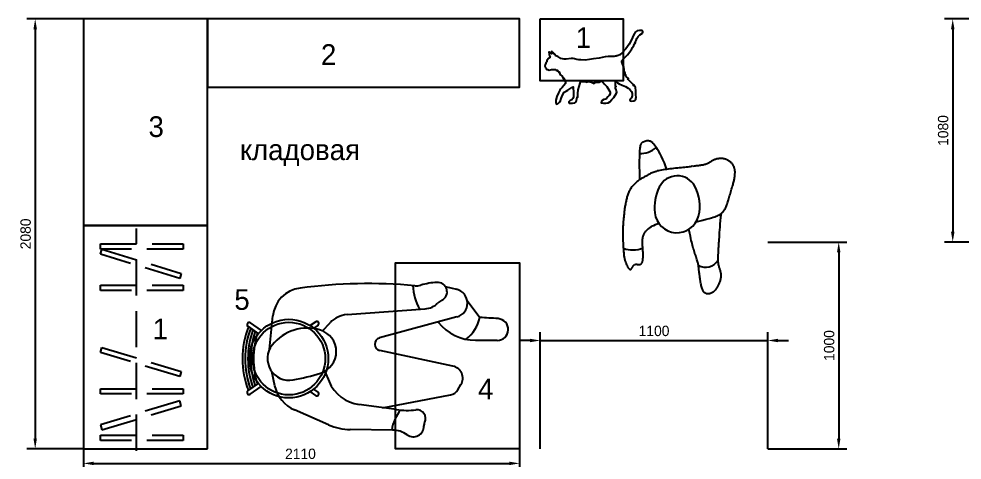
# Model space of a CAD drawing. Header units: millimetres. Extents: x -2161 to 29909, y 190 to 21725.
# Drawn here: x 4209 to 8771, y 7536 to 9670 of the extents above; entities that cross this region are included whole.
import ezdxf

# ---------------------------------------------------------------- set-up
doc = ezdxf.new("R2010")
doc.units = ezdxf.units.MM
doc.linetypes.add('MEDDASH', pattern=[0.25, 0.175, -0.075])
doc.layers.add('04 Мебель', color=5, linetype='Continuous')
doc.layers.add('08 Размеры', color=7, linetype='Continuous')
doc.styles.add('ATTR', font='romans.shx', dxfattribs={"width": 0.8, "height": 1.2})
doc.styles.get("Standard").update_dxf_attribs({"font": 'Ubuntu-R.ttf'})
doc.dimstyles.new('ISO-25', dxfattribs={"dimtxt": 2.5, "dimasz": 2.5, "dimexe": 1.25, "dimexo": 0.625, "dimtad": 1, "dimtxsty": 'Standard', "dimcen": 2.5, "dimadec": 0, "dimazin": 0, "dimtfac": 1, "dimtmove": 0, "dimatfit": 3, "dimfxl": 1, "dimarcsym": 0})

# ---------------------------------------------------------------- blocks, each defined once
blk = doc.blocks.new('A$C51B264FC')
at = {"color": 0, "linetype": 'MEDDASH'}
blk.add_line((1.075, 0.175), (0, 0.175), dxfattribs=at)
for points in [[(0.1, 0), (0.075, 0), (0.075, 0.4), (0.1, 0.4)], [(0.125, 0), (0.1009, 0.0065), (0.2173, 0.3911), (0.2415, 0.3847)], [(0.3, 0), (0.275, 0), (0.275, 0.4), (0.3, 0.4)], [(0.6, 0), (0.5759, 0.0065), (0.6923, 0.3911), (0.7165, 0.3847)], [(0.8, 0), (0.775, 0), (0.775, 0.4), (0.8, 0.4)], [(0.95, 0), (0.9741, 0.0065), (0.8577, 0.3911), (0.8335, 0.3847)], [(1.025, 0), (1, 0), (1, 0.4), (1.025, 0.4)]]:
    blk.add_lwpolyline(points, close=True, dxfattribs=at)
blk = doc.blocks.new('*D41')
at = {"layer": '08 Размеры', "color": 0, "lineweight": -2}
for p, q in [((6731.2, 7590.1), (6731.2, 8154.4)), ((7831.2, 7590.1), (7831.2, 8154.4)), ((6681.2, 8114.4), (6631.2, 8114.4)), ((6731.2, 8114.4), (7831.2, 8114.4)), ((7881.2, 8114.4), (7931.2, 8114.4))]:
    blk.add_line(p, q, dxfattribs=at)
at = {"layer": '08 Размеры', "color": 0}
for points in [[(6681.2, 8106), (6681.2, 8122.7), (6731.2, 8114.4)], [(7881.2, 8122.7), (7881.2, 8106), (7831.2, 8114.4)]]:
    blk.add_solid(points, dxfattribs=at)
at = {"layer": 'Defpoints', "color": 0}
for p in [(7831.2, 8114.4), (6731.2, 7590.1), (7831.2, 7590.1)]:
    blk.add_point(p, dxfattribs=at)
at = {"layer": '08 Размеры', "color": 0, "insert": (7281.2, 8160.5), "char_height": 50, "attachment_point": 5}
blk.add_mtext('1100', dxfattribs=at)
blk = doc.blocks.new('*D42')
at = {"layer": '08 Размеры', "color": 0, "lineweight": -2}
for p, q in [((7831.2, 8590.1), (8214.4, 8590.1)), ((8174.4, 8540.1), (8174.4, 7640.1)), ((7831.2, 7590.1), (8214.4, 7590.1))]:
    blk.add_line(p, q, dxfattribs=at)
at = {"layer": '08 Размеры', "color": 0}
for points in [[(8182.7, 8540.1), (8166, 8540.1), (8174.4, 8590.1)], [(8166, 7640.1), (8182.7, 7640.1), (8174.4, 7590.1)]]:
    blk.add_solid(points, dxfattribs=at)
at = {"layer": 'Defpoints', "color": 0}
for p in [(7831.2, 8590.1), (7831.2, 7590.1), (8174.4, 7590.1)]:
    blk.add_point(p, dxfattribs=at)
at = {"layer": '08 Размеры', "color": 0, "insert": (8128.3, 8090.1), "char_height": 50, "attachment_point": 5, "rotation": 90}
blk.add_mtext('1000', dxfattribs=at)
blk = doc.blocks.new('*D43')
at = {"layer": '08 Размеры', "color": 0, "lineweight": -2}
for p, q in [((8821.2, 9670.1), (8685.7, 9670.1)), ((8725.7, 9620.1), (8725.7, 8640.1)), ((8821.2, 8590.1), (8685.7, 8590.1))]:
    blk.add_line(p, q, dxfattribs=at)
at = {"layer": '08 Размеры', "color": 0}
for points in [[(8734.1, 9620.1), (8717.4, 9620.1), (8725.7, 9670.1)], [(8717.4, 8640.1), (8734.1, 8640.1), (8725.7, 8590.1)]]:
    blk.add_solid(points, dxfattribs=at)
at = {"layer": 'Defpoints', "color": 0}
for p in [(8821.2, 9670.1), (8725.7, 8590.1), (8821.2, 8590.1)]:
    blk.add_point(p, dxfattribs=at)
at = {"layer": '08 Размеры', "color": 0, "insert": (8679.6, 9130.1), "char_height": 50, "attachment_point": 5, "rotation": 90}
blk.add_mtext('1080', dxfattribs=at)
blk = doc.blocks.new('*D49')
at = {"layer": '08 Размеры', "color": 0, "lineweight": -2}
for p, q in [((4521.2, 9670.1), (4248.2, 9670.1)), ((4288.2, 9620.1), (4288.2, 7640.1)), ((4521.2, 7590.1), (4248.2, 7590.1))]:
    blk.add_line(p, q, dxfattribs=at)
at = {"layer": '08 Размеры', "color": 0}
for points in [[(4296.5, 9620.1), (4279.8, 9620.1), (4288.2, 9670.1)], [(4279.8, 7640.1), (4296.5, 7640.1), (4288.2, 7590.1)]]:
    blk.add_solid(points, dxfattribs=at)
at = {"layer": 'Defpoints', "color": 0}
for p in [(4521.2, 9670.1), (4288.2, 7590.1), (4521.2, 7590.1)]:
    blk.add_point(p, dxfattribs=at)
at = {"layer": '08 Размеры', "color": 0, "insert": (4242.1, 8630.1), "char_height": 50, "attachment_point": 5, "rotation": 90}
blk.add_mtext('2080', dxfattribs=at)
blk = doc.blocks.new('*D50')
at = {"layer": '08 Размеры', "color": 0, "lineweight": -2}
for p, q in [((4521.2, 7590.1), (4521.2, 7479.9)), ((6631.2, 7590.1), (6631.2, 7479.9)), ((4571.2, 7519.9), (6581.2, 7519.9))]:
    blk.add_line(p, q, dxfattribs=at)
at = {"layer": '08 Размеры', "color": 0}
for points in [[(4571.2, 7528.3), (4571.2, 7511.6), (4521.2, 7519.9)], [(6581.2, 7511.6), (6581.2, 7528.3), (6631.2, 7519.9)]]:
    blk.add_solid(points, dxfattribs=at)
at = {"layer": 'Defpoints', "color": 0}
for p in [(4521.2, 7590.1), (6631.2, 7590.1), (6631.2, 7519.9)]:
    blk.add_point(p, dxfattribs=at)
at = {"layer": '08 Размеры', "color": 0, "insert": (5571.2, 7566), "char_height": 50, "attachment_point": 5}
blk.add_mtext('2110', dxfattribs=at)
blk = doc.blocks.new('A$C1C746C9B')
for p, q in [((-169.4, 210.1), (-132.1, 156.8)), ((-153, 221.6), (-117.1, 170.4)), ((159.7, 221.6), (123.8, 170.3)), ((176, 210.1), (138.7, 156.8)), ((-174.9, -106.7), (-156.4, -80.4)), ((181.5, -106.7), (163.1, -80.4)), ((-158.5, -118.2), (-144, -97.5)), ((165.1, -118.2), (150.6, -97.5))]:
    blk.add_line(p, q)
for radius in [190.3, 175.5]:
    blk.add_circle((3.3, 23), radius)
for centre, radius, start, end in [((2.7, -169.6), 417.8, 68.26, 111.5976), ((2.7, -183.1), 417.8, 69.3531, 110.5038), ((-161.2, 215.8), 10, 35.234, 214.7659), ((2.7, -196.6), 417.8, 70.4516, 109.5504), ((2.7, -210.1), 417.8, 71.5559, 108.2995), ((2.7, -223.6), 417.8, 72.6666, 107.161), ((167.8, 215.8), 10, 325.2341, 144.766), ((-166.7, -112.4), 10, 145.2341, 324.766), ((173.3, -112.4), 10, 215.234, 34.7659)]:
    blk.add_arc(centre, radius, start, end)
blk = doc.blocks.new('Person 10 Man Walking PV')
for p, q in [((-9.54, 9.44), (-9.55, 9.39)), ((-9.55, 9.39), (-9.54, 9.34)), ((-9.52, 9.5), (-9.54, 9.44)), ((-9.54, 9.34), (-9.53, 9.3)), ((-9.53, 9.3), (-9.5, 9.26)), ((-9.48, 9.55), (-9.52, 9.5)), ((-9.5, 9.26), (-9.46, 9.22)), ((-9.43, 9.61), (-9.48, 9.55)), ((-9.46, 9.22), (-9.42, 9.18)), ((-9.37, 9.67), (-9.43, 9.61)), ((-9.42, 9.18), (-9.38, 9.14)), ((-9.38, 9.14), (-9.33, 9.11)), ((-9.3, 9.74), (-9.37, 9.67)), ((-9.22, 9.8), (-9.3, 9.74)), ((-9.14, 9.86), (-9.22, 9.8)), ((-9.05, 9.92), (-9.14, 9.86)), ((-8.95, 9.97), (-9.05, 9.92)), ((-8.85, 10.02), (-8.95, 9.97)), ((-8.74, 10.07), (-8.85, 10.02)), ((-8.63, 10.12), (-8.74, 10.07)), ((-8.52, 10.17), (-8.63, 10.12)), ((-8.41, 10.21), (-8.52, 10.17)), ((-8.29, 10.26), (-8.41, 10.21)), ((-8.17, 10.3), (-8.29, 10.26)), ((-8.05, 10.34), (-8.17, 10.3)), ((-7.92, 10.38), (-8.05, 10.34)), ((-7.79, 10.42), (-7.92, 10.38)), ((-7.66, 10.45), (-7.79, 10.42)), ((-7.52, 10.49), (-7.66, 10.45)), ((-7.38, 10.52), (-7.52, 10.49)), ((-7.23, 10.55), (-7.38, 10.52)), ((-7.07, 10.58), (-7.23, 10.55)), ((-6.9, 10.61), (-7.07, 10.58)), ((-6.73, 10.63), (-6.9, 10.61)), ((-6.54, 10.65), (-6.73, 10.63)), ((-6.35, 10.67), (-6.54, 10.65)), ((-6.15, 10.69), (-6.35, 10.67)), ((-5.94, 10.7), (-6.15, 10.69)), ((-5.73, 10.72), (-5.94, 10.7)), ((-5.5, 10.73), (-5.73, 10.72)), ((-5.27, 10.75), (-5.5, 10.73)), ((-5.04, 10.76), (-5.27, 10.75)), ((-4.8, 10.78), (-5.04, 10.76)), ((-4.56, 10.79), (-4.8, 10.78)), ((-4.31, 10.8), (-4.56, 10.79)), ((-4.07, 10.81), (-4.31, 10.8)), ((-3.84, 10.82), (-4.07, 10.81)), ((-3.61, 10.83), (-3.84, 10.82)), ((-3.38, 10.84), (-3.61, 10.83)), ((-3.17, 10.84), (-3.38, 10.84)), ((-2.96, 10.85), (-3.17, 10.84)), ((-2.76, 10.85), (-2.96, 10.85)), ((-2.56, 10.85), (-2.76, 10.85)), ((-2.37, 10.85), (-2.56, 10.85)), ((-2.18, 10.85), (-2.37, 10.85)), ((-2, 10.84), (-2.18, 10.85)), ((-1.83, 10.84), (-2, 10.84)), ((-1.65, 10.83), (-1.83, 10.84)), ((-1.48, 10.83), (-1.65, 10.83)), ((-1.31, 10.82), (-1.48, 10.83)), ((-1.14, 10.81), (-1.31, 10.82)), ((-0.97, 10.8), (-1.14, 10.81)), ((-0.79, 10.79), (-0.97, 10.8)), ((-0.61, 10.77), (-0.79, 10.79)), ((-0.42, 10.76), (-0.61, 10.77)), ((-0.23, 10.74), (-0.42, 10.76)), ((-0.03, 10.72), (-0.23, 10.74)), ((0.17, 10.7), (-0.03, 10.72)), ((0.37, 10.68), (0.17, 10.7)), ((0.57, 10.66), (0.37, 10.68)), ((0.77, 10.64), (0.57, 10.66)), ((0.96, 10.62), (0.77, 10.64)), ((1.16, 10.6), (0.96, 10.62)), ((1.34, 10.58), (1.16, 10.6)), ((1.53, 10.57), (1.34, 10.58)), ((1.71, 10.55), (1.53, 10.57)), ((1.89, 10.53), (1.71, 10.55)), ((2.08, 10.5), (1.89, 10.53)), ((2.27, 10.49), (2.08, 10.5)), ((2.46, 10.45), (2.27, 10.49)), ((2.65, 10.42), (2.46, 10.45)), ((2.85, 10.38), (2.65, 10.42)), ((3.05, 10.34), (2.85, 10.38)), ((3.25, 10.3), (3.05, 10.34)), ((3.46, 10.26), (3.25, 10.3)), ((3.66, 10.22), (3.46, 10.26)), ((3.86, 10.17), (3.66, 10.22)), ((4.05, 10.13), (3.86, 10.17)), ((4.24, 10.08), (4.05, 10.13)), ((4.43, 10.03), (4.24, 10.08)), ((4.61, 9.99), (4.43, 10.03)), ((4.79, 9.93), (4.61, 9.99)), ((4.97, 9.88), (4.79, 9.93)), ((5.14, 9.82), (4.97, 9.88)), ((5.31, 9.75), (5.14, 9.82)), ((5.47, 9.67), (5.31, 9.75)), ((5.64, 9.59), (5.47, 9.67)), ((5.8, 9.5), (5.64, 9.59)), ((5.96, 9.4), (5.8, 9.5)), ((6.12, 9.3), (5.96, 9.4)), ((6.28, 9.19), (6.12, 9.3)), ((6.43, 9.07), (6.28, 9.19)), ((-9.33, 9.11), (-9.28, 9.07)), ((-9.28, 9.07), (-9.23, 9.04)), ((-9.23, 9.04), (-9.18, 9.01)), ((-9.18, 9.01), (-9.13, 8.98)), ((-9.13, 8.98), (-9.07, 8.94)), ((-9.07, 8.94), (-9.02, 8.91)), ((-9.02, 8.91), (-8.97, 8.88)), ((-8.97, 8.88), (-8.92, 8.85)), ((-8.92, 8.85), (-8.86, 8.81)), ((-8.86, 8.81), (-8.81, 8.78)), ((-8.81, 8.78), (-8.76, 8.74)), ((-8.76, 8.74), (-8.71, 8.7)), ((-8.71, 8.7), (-8.67, 8.66)), ((-8.67, 8.66), (-8.63, 8.61)), ((-8.63, 8.61), (-8.6, 8.56)), ((-8.6, 8.56), (-8.57, 8.51)), ((-8.57, 7.85), (-8.58, 7.8)), ((-8.58, 7.8), (-8.58, 7.74)), ((-8.58, 7.74), (-8.58, 7.69)), ((-8.58, 7.69), (-8.58, 7.64)), ((-8.58, 7.64), (-8.57, 7.58)), ((-8.57, 8.51), (-8.55, 8.46)), ((-8.56, 7.97), (-8.57, 7.91)), ((-8.57, 7.91), (-8.57, 7.85)), ((-8.57, 7.58), (-8.56, 7.53)), ((-8.55, 8.03), (-8.56, 7.97)), ((-8.56, 7.53), (-8.55, 7.48)), ((-8.55, 8.46), (-8.54, 8.4)), ((-8.54, 8.09), (-8.55, 8.03)), ((-8.55, 7.48), (-8.53, 7.43)), ((-8.54, 8.4), (-8.53, 8.34)), ((-8.53, 8.22), (-8.54, 8.15)), ((-8.54, 8.15), (-8.54, 8.09)), ((-8.53, 8.34), (-8.53, 8.28)), ((-8.53, 8.28), (-8.53, 8.22)), ((-8.53, 7.43), (-8.51, 7.38)), ((-8.51, 7.38), (-8.48, 7.33)), ((-8.48, 7.33), (-8.45, 7.28)), ((6.57, 8.96), (6.43, 9.07)), ((6.72, 8.84), (6.57, 8.96)), ((6.85, 8.71), (6.72, 8.84)), ((6.99, 8.59), (6.85, 8.71)), ((7.11, 8.46), (6.99, 8.59)), ((7.24, 8.34), (7.11, 8.46)), ((7.35, 8.2), (7.24, 8.34)), ((7.47, 8.07), (7.35, 8.2)), ((7.57, 7.94), (7.47, 8.07)), ((7.67, 7.8), (7.57, 7.94)), ((7.77, 7.66), (7.67, 7.8)), ((7.86, 7.51), (7.77, 7.66)), ((9.19, 7.64), (7.79, 7.63)), ((7.95, 7.37), (7.86, 7.51)), ((8.03, 7.22), (7.95, 7.37)), ((10.5, 7.65), (9.19, 7.64)), ((11.49, 7.65), (10.5, 7.65)), ((12.23, 7.64), (11.49, 7.65)), ((12.77, 7.63), (12.23, 7.64)), ((13.17, 7.61), (12.77, 7.63)), ((13.47, 7.58), (13.17, 7.61)), ((13.73, 7.56), (13.47, 7.58)), ((13.96, 7.54), (13.73, 7.56)), ((14.16, 7.51), (13.96, 7.54)), ((14.33, 7.49), (14.16, 7.51)), ((14.47, 7.45), (14.33, 7.49)), ((14.6, 7.42), (14.47, 7.45)), ((14.7, 7.38), (14.6, 7.42)), ((14.79, 7.33), (14.7, 7.38)), ((14.86, 7.28), (14.79, 7.33)), ((-8.45, 7.28), (-8.42, 7.24)), ((-8.42, 7.24), (-8.38, 7.2)), ((-8.38, 7.2), (-8.34, 7.17)), ((-8.34, 7.17), (-8.29, 7.13)), ((-8.29, 7.13), (-8.24, 7.1)), ((-8.24, 7.1), (-8.18, 7.09)), ((-8.18, 7.09), (-8.12, 7.05)), ((-8.12, 7.05), (-8.05, 7.03)), ((-8.05, 7.03), (-7.99, 7.02)), ((-7.99, 7.02), (-7.92, 7)), ((-7.92, 7), (-7.84, 6.99)), ((-7.84, 6.99), (-7.77, 6.97)), ((-7.77, 6.97), (-7.68, 6.96)), ((-7.68, 6.96), (-7.6, 6.95)), ((-7.6, 6.95), (-7.5, 6.95)), ((-7.5, 6.95), (-7.4, 6.94)), ((-7.4, 6.94), (-7.29, 6.93)), ((-7.29, 6.93), (-7.17, 6.93)), ((-7.17, 6.93), (-7.04, 6.93)), ((-7.04, 6.93), (-6.9, 6.92)), ((-6.9, 6.92), (-6.75, 6.92)), ((-6.75, 6.92), (-6.6, 6.92)), ((-6.6, 6.92), (-6.45, 6.92)), ((-6.45, 6.92), (-6.29, 6.93)), ((-6.29, 6.93), (-6.13, 6.93)), ((-6.13, 6.93), (-5.97, 6.94)), ((-5.97, 6.94), (-5.81, 6.95)), ((-5.81, 6.95), (-5.65, 6.96)), ((-5.65, 6.96), (-5.5, 6.97)), ((-5.5, 6.97), (-5.34, 6.98)), ((-5.34, 6.98), (-5.19, 6.99)), ((-5.19, 6.99), (-5.04, 7)), ((-5.04, 7), (-4.88, 7.01)), ((-4.88, 7.01), (-4.73, 7.02)), ((-4.73, 7.02), (-4.57, 7.03)), ((-4.57, 7.03), (-4.42, 7.03)), ((-4.42, 7.03), (-4.26, 7.03)), ((-4.26, 7.03), (-4.11, 7.03)), ((-4.11, 7.03), (-3.96, 7.03)), ((-3.96, 7.03), (-3.81, 7.02)), ((-3.81, 7.02), (-3.67, 7.01)), ((-3.67, 7.01), (-3.54, 6.99)), ((-3.54, 6.99), (-3.41, 6.97)), ((-3.41, 6.97), (-3.28, 6.94)), ((-3.28, 6.94), (-3.17, 6.91)), ((-3.17, 6.91), (-3.05, 6.88)), ((-3.05, 6.88), (-2.94, 6.84)), ((-2.94, 6.84), (-2.84, 6.79)), ((-2.84, 6.79), (-2.73, 6.74)), ((-2.73, 6.74), (-2.63, 6.69)), ((-2.63, 6.69), (-2.53, 6.63)), ((-2.53, 6.63), (-2.43, 6.57)), ((-2.43, 6.57), (-2.33, 6.5)), ((-2.33, 6.5), (-2.23, 6.43)), ((-2.23, 6.43), (-2.14, 6.36)), ((-2.14, 6.36), (-2.05, 6.29)), ((-2.05, 6.29), (-1.97, 6.21)), ((-1.97, 6.21), (-1.89, 6.14)), ((-1.89, 6.14), (-1.82, 6.07)), ((-1.82, 6.07), (-1.75, 6)), ((-1.75, 6), (-1.69, 5.93)), ((-1.69, 5.93), (-1.62, 5.85)), ((-1.62, 5.85), (-1.56, 5.77)), ((-1.56, 5.77), (-1.5, 5.69)), ((-1.5, 5.69), (-1.44, 5.61)), ((-1.44, 5.61), (-1.37, 5.51)), ((-1.37, 5.51), (-1.3, 5.41)), ((8.11, 7.07), (8.03, 7.22)), ((8.19, 6.93), (8.11, 7.07)), ((8.27, 6.78), (8.19, 6.93)), ((8.35, 6.64), (8.27, 6.78)), ((8.43, 6.49), (8.35, 6.64)), ((8.51, 6.35), (8.43, 6.49)), ((8.59, 6.21), (8.51, 6.35)), ((8.67, 6.07), (8.59, 6.21)), ((8.76, 5.92), (8.67, 6.07)), ((8.84, 5.78), (8.76, 5.92)), ((8.92, 5.63), (8.84, 5.78)), ((9, 5.48), (8.92, 5.63)), ((9.08, 5.32), (9, 5.48)), ((14.92, 7.22), (14.86, 7.28)), ((14.97, 7.16), (14.92, 7.22)), ((15.01, 7.09), (14.97, 7.16)), ((15.05, 7.02), (15.01, 7.09)), ((15.08, 6.94), (15.05, 7.02)), ((15.11, 6.86), (15.08, 6.94)), ((15.14, 6.78), (15.11, 6.86)), ((15.17, 6.69), (15.14, 6.78)), ((15.21, 6.61), (15.17, 6.69)), ((15.24, 6.52), (15.21, 6.61)), ((15.21, 5.44), (15.25, 5.53)), ((15.27, 6.43), (15.24, 6.52)), ((15.25, 5.53), (15.29, 5.62)), ((15.29, 6.34), (15.27, 6.43)), ((15.32, 6.25), (15.29, 6.34)), ((15.29, 5.62), (15.31, 5.71)), ((15.31, 5.71), (15.33, 5.8)), ((15.33, 6.16), (15.32, 6.25)), ((15.34, 6.07), (15.33, 6.16)), ((15.33, 5.8), (15.34, 5.89)), ((15.35, 5.98), (15.34, 6.07)), ((15.34, 5.89), (15.35, 5.98)), ((-1.3, 5.41), (-1.22, 5.28)), ((-1.22, 5.28), (-1.13, 5.1)), ((-1.13, 5.1), (-1.01, 4.86)), ((-1.01, 4.86), (-0.85, 4.52)), ((-0.85, 4.52), (-0.66, 4.08)), ((-0.66, 4.08), (-0.58, 3.89)), ((9.15, 5.15), (9.08, 5.32)), ((9.23, 4.98), (9.15, 5.15)), ((9.3, 4.8), (9.23, 4.98)), ((9.37, 4.6), (9.3, 4.8)), ((9.44, 4.39), (9.37, 4.6)), ((9.51, 4.16), (9.44, 4.39)), ((9.57, 3.91), (9.51, 4.16)), ((9.63, 3.65), (9.57, 3.91)), ((12.85, 3.63), (13.3, 3.89)), ((13.3, 3.89), (13.68, 4.12)), ((13.68, 4.12), (14.01, 4.33)), ((14.01, 4.33), (14.28, 4.52)), ((14.28, 4.52), (14.5, 4.68)), ((14.5, 4.68), (14.68, 4.82)), ((14.68, 4.82), (14.83, 4.95)), ((14.83, 4.95), (14.94, 5.06)), ((14.94, 5.06), (15.03, 5.16)), ((15.03, 5.16), (15.1, 5.25)), ((15.1, 5.25), (15.16, 5.35)), ((15.16, 5.35), (15.21, 5.44)), ((9.69, 3.36), (9.63, 3.65)), ((9.74, 3.06), (9.69, 3.36)), ((9.79, 2.74), (9.74, 3.06)), ((9.83, 2.41), (9.79, 2.74)), ((9.88, 2.07), (9.83, 2.41)), ((9.84, 2.32), (10.33, 2.49)), ((9.92, 1.72), (9.88, 2.07)), ((10.33, 2.49), (11.08, 2.79)), ((11.08, 2.79), (11.75, 3.08)), ((11.75, 3.08), (12.34, 3.36)), ((12.34, 3.36), (12.85, 3.63)), ((9.96, 1.36), (9.92, 1.72)), ((9.99, 1), (9.96, 1.36)), ((10.03, 0.64), (9.99, 1)), ((10.06, 0.28), (10.03, 0.64)), ((10.1, -0.08), (10.06, 0.28)), ((10.13, -0.43), (10.1, -0.08)), ((10.16, -0.77), (10.13, -0.43)), ((10.19, -1.1), (10.16, -0.77)), ((10.23, -1.41), (10.19, -1.1)), ((10.26, -1.71), (10.23, -1.41)), ((10.3, -1.98), (10.26, -1.71)), ((-8.18, -3.68), (-7.99, -3.63)), ((-7.99, -3.63), (-7.8, -3.57)), ((-7.8, -3.57), (-7.59, -3.5)), ((-7.59, -3.5), (-7.38, -3.42)), ((-7.38, -3.42), (-7.16, -3.34)), ((-7.16, -3.34), (-6.93, -3.26)), ((-6.93, -3.26), (-6.69, -3.18)), ((-6.69, -3.18), (-6.45, -3.1)), ((-6.45, -3.1), (-6.21, -3.02)), ((-6.21, -3.02), (-5.96, -2.94)), ((-5.96, -2.94), (-5.7, -2.87)), ((-5.7, -2.87), (-5.44, -2.79)), ((-5.44, -2.79), (-5.16, -2.72)), ((-5.16, -2.72), (-4.87, -2.65)), ((-4.87, -2.65), (-4.57, -2.57)), ((-4.57, -2.57), (-4.25, -2.49)), ((-4.25, -2.49), (-3.91, -2.41)), ((-3.91, -2.41), (-3.54, -2.32)), ((-3.54, -2.32), (-3.11, -2.23)), ((-3.11, -2.23), (-2.61, -2.12)), ((-2.61, -2.12), (-2.03, -1.99)), ((-2.03, -1.99), (-1.78, -1.94)), ((-0.33, -3.35), (-0.19, -3.87)), ((10.33, -2.24), (10.3, -1.98)), ((10.48, -2.49), (10.33, -2.24)), ((10.4, -2.73), (10.48, -2.49)), ((10.43, -2.95), (10.4, -2.73)), ((10.46, -3.17), (10.43, -2.95)), ((10.49, -3.38), (10.46, -3.17)), ((10.52, -3.59), (10.49, -3.38)), ((10.54, -3.79), (10.52, -3.59)), ((-14.28, -5.55), (-14.27, -5.44)), ((-14.27, -5.44), (-14.24, -5.32)), ((-14.24, -5.32), (-14.2, -5.21)), ((-14.2, -5.21), (-14.15, -5.11)), ((-14.15, -5.11), (-14.08, -5.01)), ((-14.08, -5.01), (-14, -4.92)), ((-14, -4.92), (-13.9, -4.84)), ((-13.9, -4.84), (-13.79, -4.76)), ((-13.79, -4.76), (-13.66, -4.68)), ((-13.66, -4.68), (-13.52, -4.62)), ((-13.52, -4.62), (-13.37, -4.55)), ((-13.37, -4.55), (-13.21, -4.49)), ((-13.21, -4.49), (-13.02, -4.44)), ((-13.02, -4.44), (-12.85, -4.39)), ((-12.85, -4.39), (-12.65, -4.34)), ((-12.65, -4.34), (-12.44, -4.3)), ((-12.44, -4.3), (-12.23, -4.25)), ((-12.23, -4.25), (-12, -4.21)), ((-12, -4.21), (-11.78, -4.18)), ((-11.78, -4.18), (-11.54, -4.14)), ((-11.54, -4.14), (-11.31, -4.11)), ((-11.31, -4.11), (-11.07, -4.07)), ((-11.07, -4.07), (-10.83, -4.04)), ((-10.83, -4.04), (-10.59, -4.01)), ((-10.59, -4.01), (-10.35, -3.98)), ((-10.35, -3.98), (-10.13, -3.95)), ((-10.13, -3.95), (-9.91, -3.93)), ((-9.91, -3.93), (-9.7, -3.9)), ((-9.7, -3.9), (-9.5, -3.88)), ((-9.5, -3.88), (-9.32, -3.87)), ((-9.32, -3.87), (-9.15, -3.85)), ((-9.15, -3.85), (-8.99, -3.83)), ((-8.99, -3.83), (-8.83, -3.81)), ((-8.83, -3.81), (-8.67, -3.79)), ((-8.67, -3.79), (-8.51, -3.76)), ((-8.51, -3.76), (-8.35, -3.73)), ((-8.35, -3.73), (-8.18, -3.68)), ((-0.19, -3.87), (0.02, -4.65)), ((0.02, -4.65), (0.19, -5.3)), ((0.19, -5.3), (0.34, -5.84)), ((10.56, -3.98), (10.54, -3.79)), ((10.58, -4.17), (10.56, -3.98)), ((10.61, -4.35), (10.58, -4.17)), ((10.64, -4.53), (10.61, -4.35)), ((10.67, -4.7), (10.64, -4.53)), ((10.7, -4.86), (10.67, -4.7)), ((10.74, -5.02), (10.7, -4.86)), ((10.79, -5.17), (10.74, -5.02)), ((10.84, -5.31), (10.79, -5.17)), ((10.9, -5.45), (10.84, -5.31)), ((10.95, -5.58), (10.9, -5.45)), ((-14.28, -5.67), (-14.28, -5.55)), ((-14.27, -5.79), (-14.28, -5.67)), ((-14.25, -5.91), (-14.27, -5.79)), ((-14.22, -6.03), (-14.25, -5.91)), ((-14.18, -6.15), (-14.22, -6.03)), ((-14.13, -6.27), (-14.18, -6.15)), ((-14.07, -6.39), (-14.13, -6.27)), ((-14, -6.5), (-14.07, -6.39)), ((-13.93, -6.61), (-14, -6.5)), ((-13.85, -6.72), (-13.93, -6.61)), ((-13.76, -6.82), (-13.85, -6.72)), ((-13.67, -6.91), (-13.76, -6.82)), ((-13.57, -7.01), (-13.67, -6.91)), ((-13.46, -7.09), (-13.57, -7.01)), ((-13.35, -7.17), (-13.46, -7.09)), ((-13.24, -7.25), (-13.35, -7.17)), ((-13.12, -7.33), (-13.24, -7.25)), ((0.34, -5.84), (0.46, -6.29)), ((0.46, -6.29), (0.56, -6.67)), ((0.56, -6.67), (0.66, -6.98)), ((0.66, -6.98), (0.76, -7.24)), ((0.76, -7.24), (0.86, -7.48)), ((11.02, -5.71), (10.95, -5.58)), ((11.09, -5.84), (11.02, -5.71)), ((11.16, -5.96), (11.09, -5.84)), ((11.23, -6.09), (11.16, -5.96)), ((11.3, -6.21), (11.23, -6.09)), ((11.38, -6.33), (11.3, -6.21)), ((11.45, -6.46), (11.38, -6.33)), ((11.52, -6.58), (11.45, -6.46)), ((11.59, -6.71), (11.52, -6.58)), ((11.65, -6.84), (11.59, -6.71)), ((11.71, -6.97), (11.65, -6.84)), ((11.76, -7.1), (11.71, -6.97)), ((11.8, -7.24), (11.76, -7.1)), ((11.84, -7.38), (11.8, -7.24)), ((-12.99, -7.4), (-13.12, -7.33)), ((-12.86, -7.47), (-12.99, -7.4)), ((-12.73, -7.55), (-12.86, -7.47)), ((-12.59, -7.62), (-12.73, -7.55)), ((-12.44, -7.68), (-12.59, -7.62)), ((-12.3, -7.75), (-12.44, -7.68)), ((-12.15, -7.81), (-12.3, -7.75)), ((-12, -7.87), (-12.15, -7.81)), ((-11.85, -7.92), (-12, -7.87)), ((-11.7, -7.97), (-11.85, -7.92)), ((-11.55, -8.01), (-11.7, -7.97)), ((-11.4, -8.05), (-11.55, -8.01)), ((-11.25, -8.08), (-11.4, -8.05)), ((-11.1, -8.1), (-11.25, -8.08)), ((-10.95, -8.12), (-11.1, -8.1)), ((-10.8, -8.13), (-10.95, -8.12)), ((-10.65, -8.13), (-10.8, -8.13)), ((-10.5, -8.12), (-10.65, -8.13)), ((-10.35, -8.11), (-10.5, -8.12)), ((-10.21, -8.08), (-10.35, -8.11)), ((-10.06, -8.05), (-10.21, -8.08)), ((-9.92, -8.02), (-10.06, -8.05)), ((-9.77, -7.98), (-9.92, -8.02)), ((-9.63, -7.94), (-9.77, -7.98)), ((-9.49, -7.89), (-9.63, -7.94)), ((-9.35, -7.85), (-9.49, -7.89)), ((-9.21, -7.8), (-9.35, -7.85)), ((-9.07, -7.76), (-9.21, -7.8)), ((-8.92, -7.72), (-9.07, -7.76)), ((-8.77, -7.68), (-8.92, -7.72)), ((-8.6, -7.64), (-8.77, -7.68)), ((-8.43, -7.61), (-8.6, -7.64)), ((-8.24, -7.58), (-8.43, -7.61)), ((-8.03, -7.57), (-8.24, -7.58)), ((-7.8, -7.55), (-8.03, -7.57)), ((-7.55, -7.55), (-7.8, -7.55)), ((-7.29, -7.55), (-7.55, -7.55)), ((-7.01, -7.56), (-7.29, -7.55)), ((-6.72, -7.57), (-7.01, -7.56)), ((-6.42, -7.58), (-6.72, -7.57)), ((-6.11, -7.6), (-6.42, -7.58)), ((-5.8, -7.62), (-6.11, -7.6)), ((-5.48, -7.64), (-5.8, -7.62)), ((-5.16, -7.66), (-5.48, -7.64)), ((-4.82, -7.68), (-5.16, -7.66)), ((-4.48, -7.7), (-4.82, -7.68)), ((-4.11, -7.72), (-4.48, -7.7)), ((-3.73, -7.75), (-4.11, -7.72)), ((-3.31, -7.78), (-3.73, -7.75)), ((-2.87, -7.8), (-3.31, -7.78)), ((-2.4, -7.83), (-2.87, -7.8)), ((-1.88, -7.87), (-2.4, -7.83)), ((-1.33, -7.9), (-1.88, -7.87)), ((-0.74, -7.95), (-1.33, -7.9)), ((-0.11, -8.01), (-0.74, -7.95)), ((0.58, -8.08), (-0.11, -8.01)), ((1.27, -8.16), (0.58, -8.08)), ((0.86, -7.48), (0.96, -7.69)), ((0.96, -7.69), (1.06, -7.88)), ((1.06, -7.88), (1.17, -8.04)), ((1.17, -8.04), (1.29, -8.19)), ((1.29, -8.19), (1.4, -8.32)), ((1.4, -8.32), (1.52, -8.44)), ((1.52, -8.44), (1.64, -8.55)), ((1.64, -8.55), (1.76, -8.66)), ((1.76, -8.66), (1.89, -8.75)), ((1.89, -8.75), (2.02, -8.84)), ((2.02, -8.84), (2.15, -8.92)), ((2.15, -8.92), (2.29, -9)), ((2.29, -9), (2.44, -9.08)), ((2.44, -9.08), (2.6, -9.15)), ((11.74, -9.13), (11.78, -9.03)), ((11.78, -9.03), (11.81, -8.93)), ((11.81, -8.93), (11.84, -8.82)), ((11.87, -7.51), (11.84, -7.38)), ((11.84, -8.82), (11.86, -8.72)), ((11.86, -8.72), (11.89, -8.61)), ((11.89, -7.65), (11.87, -7.51)), ((11.91, -7.78), (11.89, -7.65)), ((11.89, -8.61), (11.9, -8.51)), ((11.9, -8.51), (11.91, -8.4)), ((11.92, -7.91), (11.91, -7.78)), ((11.91, -8.4), (11.92, -8.28)), ((11.92, -8.04), (11.92, -7.91)), ((11.92, -8.16), (11.92, -8.04)), ((11.92, -8.28), (11.92, -8.16)), ((2.6, -9.15), (2.76, -9.22)), ((2.76, -9.22), (2.94, -9.29)), ((2.94, -9.29), (3.12, -9.35)), ((3.12, -9.35), (3.32, -9.42)), ((3.32, -9.42), (3.52, -9.48)), ((3.52, -9.48), (3.74, -9.55)), ((3.74, -9.55), (3.96, -9.62)), ((3.96, -9.62), (4.19, -9.68)), ((4.19, -9.68), (4.44, -9.75)), ((4.44, -9.75), (4.69, -9.83)), ((4.69, -9.83), (4.94, -9.9)), ((4.94, -9.9), (5.2, -9.98)), ((5.2, -9.98), (5.46, -10.06)), ((5.46, -10.06), (5.72, -10.13)), ((5.72, -10.13), (5.97, -10.21)), ((5.97, -10.21), (6.22, -10.28)), ((6.22, -10.28), (6.45, -10.35)), ((6.45, -10.35), (6.68, -10.42)), ((6.68, -10.42), (6.89, -10.48)), ((6.89, -10.48), (7.09, -10.54)), ((7.09, -10.54), (7.29, -10.59)), ((7.29, -10.59), (7.47, -10.64)), ((7.47, -10.64), (7.64, -10.68)), ((7.64, -10.68), (7.81, -10.72)), ((7.81, -10.72), (7.97, -10.75)), ((7.97, -10.75), (8.12, -10.78)), ((8.12, -10.78), (8.26, -10.8)), ((8.26, -10.8), (8.4, -10.82)), ((8.4, -10.82), (8.54, -10.84)), ((8.54, -10.84), (8.67, -10.85)), ((8.67, -10.85), (8.79, -10.85)), ((8.79, -10.85), (8.9, -10.86)), ((8.9, -10.86), (9.02, -10.86)), ((9.02, -10.86), (9.12, -10.87)), ((9.12, -10.87), (9.23, -10.87)), ((9.23, -10.87), (9.33, -10.87)), ((9.33, -10.87), (9.43, -10.87)), ((9.43, -10.87), (9.53, -10.86)), ((9.53, -10.86), (9.63, -10.85)), ((9.63, -10.85), (9.74, -10.83)), ((9.74, -10.83), (9.84, -10.81)), ((9.84, -10.81), (9.96, -10.79)), ((9.96, -10.79), (10.07, -10.76)), ((10.07, -10.76), (10.19, -10.72)), ((10.19, -10.72), (10.31, -10.68)), ((10.31, -10.68), (10.43, -10.63)), ((10.43, -10.63), (10.54, -10.57)), ((10.54, -10.57), (10.65, -10.51)), ((10.65, -10.51), (10.76, -10.44)), ((10.76, -10.44), (10.87, -10.37)), ((10.87, -10.37), (10.96, -10.28)), ((10.96, -10.28), (11.06, -10.2)), ((11.06, -10.2), (11.14, -10.11)), ((11.14, -10.11), (11.22, -10.02)), ((11.22, -10.02), (11.3, -9.92)), ((11.3, -9.92), (11.37, -9.82)), ((11.37, -9.82), (11.44, -9.72)), ((11.44, -9.72), (11.5, -9.63)), ((11.5, -9.63), (11.56, -9.53)), ((11.56, -9.53), (11.61, -9.43)), ((11.61, -9.43), (11.66, -9.33)), ((11.66, -9.33), (11.7, -9.23)), ((11.7, -9.23), (11.74, -9.13))]:
    blk.add_line(p, q)
for centre, radius, start, end in [((-0.83, 8.95), 4.94, 158.8156, 203.5264), ((18.29, 7.7), 5.42, 180.7937, 218.1712), ((1.87, 0.35), 4.31, 96.3389, 255.3837), ((2.41, -4.47), 9.16, 64.202, 96.3389), ((4.71, 0.29), 3.87, 298.5092, 64.202), ((2.78, 3.84), 7.91, 255.3837, 298.5092), ((-6.3, -5.17), 2.81, 150.9608, 238.1825)]:
    blk.add_arc(centre, radius, start, end)
at = {"style": 'ATTR', "width": 0.8, "flags": 9}
blk.add_attdef('ESTCODE', (0, 0), '', height=0.00593, dxfattribs=at)
blk = doc.blocks.new('Person 3 Man Sitting PV')
for p, q in [((-5.21, 17.08), (2.95, 16.98)), ((7.19, 16.07), (13.74, 13.2)), ((-5.96, 13.13), (1.27, 12.14)), ((-3.26, 12.76), (-16.43, 10.28)), ((-17.86, 9.28), (-18.46, 8.28)), ((7.91, 5.73), (7.06, 7.71)), ((18.22, 5.67), (17.59, 8.49)), ((-16.9, 4.7), (-2.76, 1.71)), ((18.59, 1.46), (17.93, -5)), ((-25.48, -0.25), (-21.3, -0.27)), ((-17.68, -4.81), (-2.69, -0.73)), ((8.31, -2.09), (6.84, -3.69)), ((-19.67, -7.99), (-22.09, -4.69)), ((3.59, -5.27), (-11.53, -6.37)), ((-15.43, -10.7), (-17.62, -10.15))]:
    blk.add_line(p, q)
for centre, radius, start, end in [((-9.25, 16.35), 2.03, 54.6797, 181.5275), ((-5.15, 22.14), 5.06, 234.6796, 269.3282), ((-13.04, 18.26), 8.05, 321.1992, 351.5452), ((2.82, 6.12), 10.87, 66.3214, 89.3282), ((-9.93, 14.83), 1.68, 153.6513, 276.933), ((-12.81, 16.26), 1.53, 333.6514, 1.5275), ((-7.96, -1.4), 14.67, 82.187, 96.933), ((11.04, 7.05), 6.71, 12.418, 66.3214), ((0.26, 4.82), 7.39, 23.041, 82.187), ((-16.04, 8.19), 2.12, 100.6656, 149.0846), ((-16.4, 7.05), 2.4, 149.0846, 258.0295), ((21.98, -36.11), 44.22, 100.3698, 107.462), ((14.77, 3.25), 4.21, 321.6066, 100.3698), ((10.02, 1.91), 4.36, 107.462, 252.5295), ((-3.02, 0.48), 1.25, 285.2198, 78.0295), ((11.3, 6), 8.64, 252.5295, 321.6066), ((-25.49, -2.37), 2.11, 89.7424, 265.904), ((-15.1, -6.12), 7.13, 127.6401, 168.4577), ((-21.34, -9.56), 9.28, 38.1787, 89.7424), ((-14.88, 145.86), 150.72, 265.904, 267.2566), ((-16.95, -7.47), 2.76, 105.2198, 255.9617), ((3.23, -0.39), 4.89, 274.1728, 317.4697), ((11.9, -4.38), 6.06, 277.4184, 354.1692), ((-11.24, -10.32), 3.96, 94.1728, 134.0771), ((-20.04, -11.48), 10.91, 3.1218, 28.3936), ((-13.92, -9.66), 1.84, 117.2159, 273.481), ((-16.22, -5.18), 3.2, 297.216, 314.0771), ((-9.81, -14.03), 3.19, 84.9332, 105.8265), ((-0.51, 90.87), 102.12, 264.9332, 277.4184), ((-14.7, 3.25), 14.77, 273.481, 285.8265)]:
    blk.add_arc(centre, radius, start, end)
at = {"style": 'ATTR', "width": 0.8, "flags": 9}
blk.add_attdef('ESTCODE', (0, 0), '', height=0.00932, dxfattribs=at)
blk = doc.blocks.new('GA')
at = {"linetype": 'Continuous'}
blk.add_lwpolyline([(12.52, 30.24), (10.92, 28.96), (9.88, 28.62), (8.68, 28.16), (8.82, 28.46), (7.4, 28.08), (5.64, 28.14), (3.86, 28.2), (2.02, 28), (-1.64, 27.42), (-5.08, 27.02), (-7.62, 26.68), (-10.14, 26.46), (-12.74, 26.64), (-13.96, 26.8), (-15.18, 27.02), (-16.54, 27.5), (-17.48, 27.62), (-18.62, 27.72), (-21.68, 27.38), (-21.84, 27.5), (-22.9, 27.42), (-24.9, 27.94), (-26.7, 29.26), (-27.76, 29.74), (-28.28, 30.48), (-29.16, 31.18), (-29.54, 31.8), (-29.84, 32.2), (-30.24, 32.32), (-30.42, 32.06), (-30.34, 31.44), (-30.3, 31), (-31.24, 31.74), (-31.74, 32.16), (-32.02, 32.1), (-31.82, 30.8), (-31.56, 29.78), (-31.24, 29.04), (-32.14, 28.42), (-33.32, 27.04), (-33.44, 26.3), (-34.02, 25.34), (-34.44, 24.44), (-34.7, 23.72), (-34.7, 23.48), (-34.36, 22.98), (-34.24, 22.6), (-33.98, 22.16), (-33.5, 21.68), (-32.9, 21.56), (-32.5, 21.28), (-32.06, 21.2), (-30.8, 21.42), (-29.38, 21.5), (-28.44, 21.36), (-27.9, 21.02), (-27.2, 20.6), (-27.2, 20.94), (-26.12, 19.6), (-26.12, 20), (-25.68, 18.68), (-25.3, 18.04), (-24.48, 17.18), (-23.6, 15.48), (-23.44, 15.9), (-23.16, 14.92), (-22.82, 14.16), (-22.46, 13.9), (-22.6, 12.78), (-23.52, 11.52), (-24.74, 10.4), (-25.6, 9.5), (-26.16, 8.72), (-26.9, 7.14), (-28.04, 5.08), (-28.74, 2.96), (-28.74, 1.3), (-28.48, 0.56), (-28.06, 0.5), (-27.34, 0.72), (-26.8, 1.34), (-26.18, 1.76), (-25.44, 3.76), (-24.66, 5.76), (-23.5, 7.44), (-22.3, 8.08), (-21.2, 8.72), (-20, 9.38), (-18.78, 10.08), (-18.08, 10.64), (-18, 9.66), (-17.84, 7.48), (-17.86, 5.68), (-17.92, 4.48), (-18.36, 3.48), (-19.16, 2.82), (-20.1, 2.26), (-20.62, 1.86), (-20.92, 1.52), (-21, 1.08), (-20.68, 0.78), (-18.64, 0.64), (-17.28, 0.92), (-16.78, 1.26), (-16.28, 2.12), (-16.1, 3.5), (-15.74, 3.88), (-15.66, 4.52), (-15.4, 4.24), (-15.34, 6.44), (-14.96, 8.58), (-14.36, 10.72), (-13.72, 12.54), (-13.8, 12.92), (-13.36, 13.48), (-12.5, 13.6), (-10.7, 13.32), (-10.84, 13.54), (-10.32, 13.44), (-9.52, 13.18), (-9.68, 13.42), (-9.12, 13.44), (-8.64, 13.44), (-8.16, 13.42), (-7.72, 13.14), (-7.84, 13.42), (-6.34, 12.84), (-5.32, 12.18), (-5.28, 12.64), (-5.08, 12.92), (-4.42, 12.74), (-3.72, 12.82), (-3.04, 12.94), (-1.98, 12.8), (-2.32, 13.26), (-1.54, 13.06), (-1.12, 13.32), (-0.66, 13.44), (-0.26, 13.32), (0.8, 11.8), (2.38, 10.14), (4.16, 6.98), (4.3, 6.48), (4.26, 5.54), (3.64, 4.62), (2.72, 3.68), (1.96, 2.86), (1.32, 2.4), (0.2, 2.2), (-0.78, 1.66), (-1.2, 1.26), (-1.28, 0.82), (-1.44, 0.28), (0, 0), (1.46, -0.04), (2.78, 0.2), (3.84, 0.78), (5.1, 2.04), (6.36, 3.32), (8.08, 5.88), (8.22, 6.5), (8.16, 7.02), (7.84, 7.86), (7.54, 8.78), (7.5, 9.7), (7.54, 9.84), (7.96, 9.94), (7.66, 10.28), (7.54, 10.9), (7.58, 11.68), (7.66, 12.98), (8.8, 12.08), (9.8, 11.42), (11.72, 10.56), (13.6, 9.7), (15.28, 8.64), (16.24, 7.7), (17.14, 6.46), (17.54, 5.22), (17.5, 3.9), (17.02, 2.7), (16.24, 1.98), (15.98, 1.4), (16.08, 0.82), (16.98, 0.66), (18.4, 0.82), (19.22, 1.26), (19.54, 1.6), (19.7, 2.66), (19.9, 2.5), (19.78, 4.58), (19.78, 6.6), (19.64, 8.96), (19.44, 9.38), (18.34, 10.1), (18.9, 10.22), (18.52, 10.44), (16.92, 12.18), (15.3, 13.9), (15.2, 14.42), (15.56, 14.4), (14.18, 15.76), (13.48, 16.64), (14.04, 16.6), (13.46, 17.32), (13.68, 17.64), (13.26, 18.36), (13.22, 19.36), (12.74, 20.38), (13.26, 20.06), (13.06, 21.42), (12.7, 22.44), (12.22, 23.46), (12, 24.54), (12.02, 25.28), (12.52, 26.04), (13.86, 27.28), (15.56, 28.78), (17.06, 30.42), (18.28, 32.22), (18.62, 32.98), (19.08, 33.72), (19.5, 34.26), (20.06, 35.16), (20.28, 35.44), (20.6, 35.94), (20.12, 35.7), (21.02, 37.3), (21.46, 38.4), (22.34, 39.64), (23.48, 40.62), (25, 41.56), (25.24, 42.02), (25.3, 42.6), (25, 43), (24.46, 43.24), (23.28, 43.28), (21.88, 42.98), (20.7, 42.26), (20.1, 41.52), (19.42, 40.2), (18.46, 38.02), (16.76, 35.06), (14.7, 32.4), (12.52, 30.24)], dxfattribs=at)

msp = doc.modelspace()

# ---------------------------------------------------------------- linework, layer by layer
at = {"layer": '04 Мебель'}
for points in [[(4521.234, 9670.115), (4521.234, 8670.115), (5121.234, 8670.115), (5121.234, 9670.115)], [(5121.234, 9670.115), (5121.234, 9340.115), (6631.234, 9340.115), (6631.234, 9670.115)], [(6731.234, 9670.115), (7131.234, 9670.115), (7131.234, 9370.115), (6731.234, 9370.115)], [(5121.234, 7590.115), (5121.234, 8670.115), (4521.234, 8670.115), (4521.234, 7590.115)], [(6631.234, 7590.115), (6031.234, 7590.115), (6031.234, 8490.115), (6631.234, 8490.115)]]:
    msp.add_lwpolyline(points, close=True, dxfattribs=at)

# ---------------------------------------------------------------- block references
for name, p, xscale, yscale, zscale, rotation in [('GA', (7036.836, 9262.014), 8.000000000000012, 8, 8, 1.999999999999999), ('Person 10 Man Walking PV', (7401.083, 8696.516), 24.9999999996362, 24.9999999996362, 24.9999999996362, 90), ('Person 3 Man Sitting PV', (5886.009, 8108.259), 24.9999999996362, 24.9999999996362, 24.9999999996362, 180)]:
    msp.add_blockref(name, p, dxfattribs=dict(xscale=xscale, yscale=yscale, zscale=zscale, rotation=rotation))
at = {"layer": '04 Мебель', "xscale": 1000, "yscale": 1000, "zscale": 1000, "rotation": 270}
msp.add_blockref('A$C51B264FC', (4603.533, 8656.363), dxfattribs=at)
at = {"layer": '04 Мебель', "rotation": 90}
msp.add_blockref('A$C1C746C9B', (5538.251, 8023.506), dxfattribs=at)

# ---------------------------------------------------------------- texts
at = {"linetype": 'Continuous'}
for s, p in [('1', (6902.602, 9529.572)), ('2', (5670.113, 9447.398)), ('3', (4836.048, 9098.834)), ('кладовая', (5278.236, 8986.938)), ('5', (5251.346, 8262.588)), ('1', (4856.457, 8120.189)), ('4', (6430.126, 7830.159))]:
    msp.add_text(s, height=100, dxfattribs=at).set_placement(p)

# ---------------------------------------------------------------- dimensions: what is measured, and where the dimension line sits
at = {"layer": '08 Размеры'}
for base, p1, p2, picture, middle in [((4288.177, 7590.115), (4521.234, 9670.115), (4521.234, 7590.115), '*D49', (4242.059, 8630.115)), ((8174.369, 7590.115), (7831.234, 8590.115), (7831.234, 7590.115), '*D42', (8128.251, 8090.115))]:
    dim = msp.add_linear_dim(base=base, p1=p1, p2=p2, angle=90, dimstyle='ISO-25', override={"dimtxt": 50, "dimasz": 50, "dimexe": 40, "dimexo": 0, "dimgap": 20}, dxfattribs=at)
    dim.commit()
    dim.dimension.update_dxf_attribs({"geometry": picture, "text_midpoint": middle})
dim = msp.add_linear_dim(base=(8725.734, 8590.115), p1=(8821.234, 9670.115), p2=(8821.234, 8590.115), angle=90, dimstyle='ISO-25', override={"dimtxt": 50, "dimasz": 50, "dimexe": 40, "dimexo": 0, "dimgap": 20}, dxfattribs=at)
dim.commit()
dim.dimension.update_dxf_attribs({"geometry": '*D43', "text_midpoint": (8725.734, 9130.115), "dimtype": 160})
dim = msp.add_linear_dim(base=(7831.234, 8114.353), p1=(6731.234, 7590.115), p2=(7831.234, 7590.115), dimstyle='ISO-25', override={"dimtxt": 50, "dimasz": 50, "dimexe": 40, "dimexo": 0, "dimgap": 20}, dxfattribs=at)
dim.commit()
dim.dimension.update_dxf_attribs({"geometry": '*D41', "text_midpoint": (7281.234, 8160.472)})
dim = msp.add_linear_dim(base=(6631.234, 7519.92), p1=(4521.234, 7590.115), p2=(6631.234, 7590.115), dimstyle='ISO-25', override={"dimtxt": 50, "dimasz": 50, "dimexe": 40, "dimexo": 0, "dimgap": 20}, dxfattribs=at)
dim.commit()
dim.dimension.update_dxf_attribs({"geometry": '*D50', "text_midpoint": (5571.234, 7519.92), "dimtype": 160})

doc.saveas('drawing.dxf')
